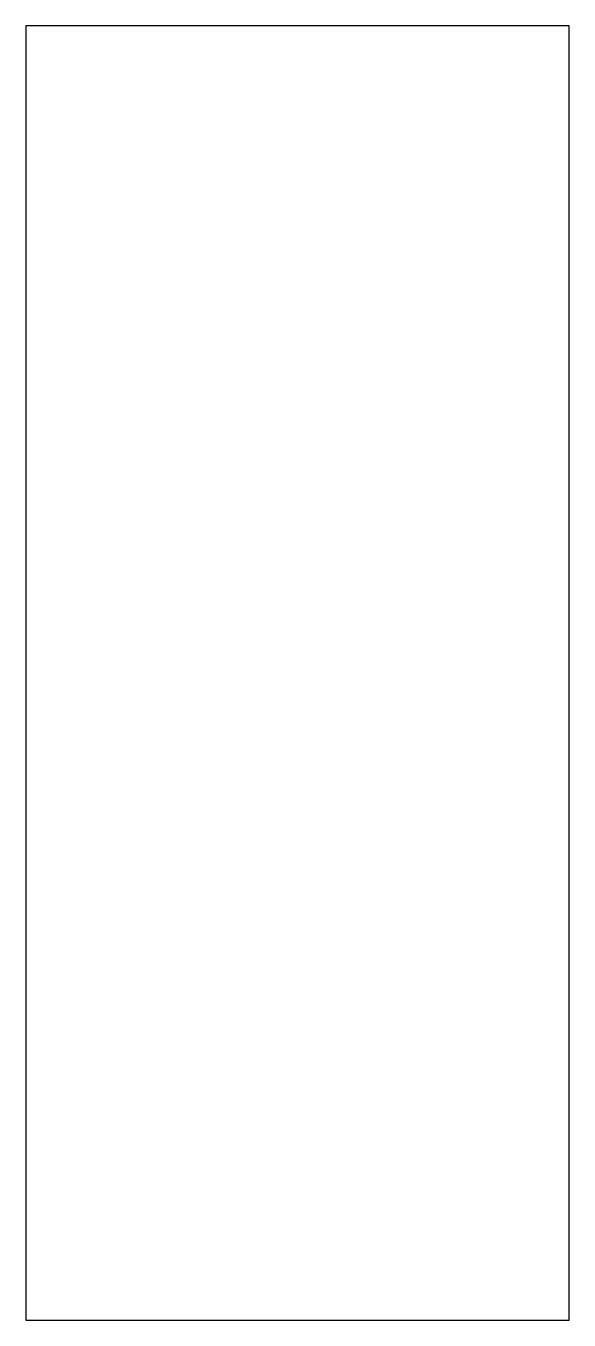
# Model space of a CAD drawing. Extents: x -10023 to -10002, y -15669.5 to -15619.5.
import ezdxf

# ---------------------------------------------------------------- set-up
doc = ezdxf.new("R2010")
doc.units = 0
doc.layers.get('0').update_dxf_attribs({"linetype": 'CONTINUOUS'})

msp = doc.modelspace()

# ---------------------------------------------------------------- linework, layer by layer
at = {"linetype": 'CONTINUOUS'}
for p, q in [((-10002.03, -15619.45), (-10023.03, -15619.45)), ((-10023.03, -15619.45), (-10023.03, -15669.45)), ((-10002.03, -15669.45), (-10002.03, -15619.45)), ((-10023.03, -15669.45), (-10002.03, -15669.45))]:
    msp.add_line(p, q, dxfattribs=at)

doc.saveas('drawing.dxf')
